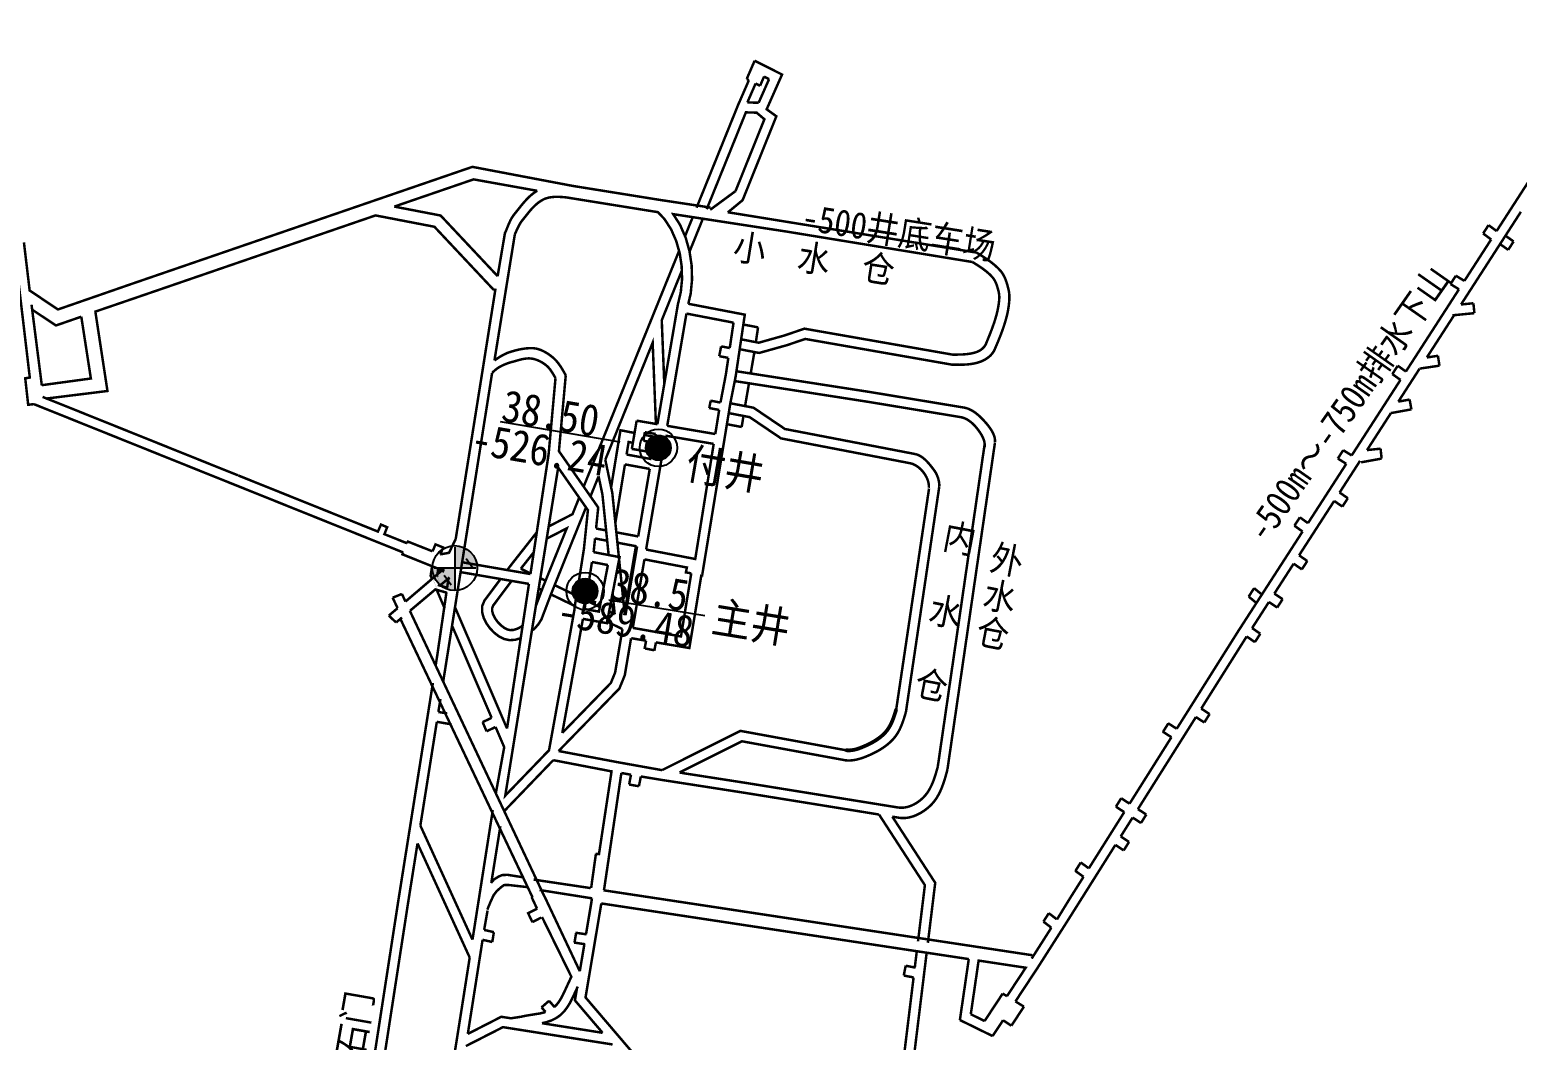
# Model space of a CAD drawing. Extents: x 39491721 to 39501025, y 3850790 to 3853755.
# Drawn here: x 39498355 to 39498952, y 3851850 to 3852255 of the extents above; entities that cross this region are included whole.
import ezdxf

# ---------------------------------------------------------------- set-up
doc = ezdxf.new("R2010")
doc.units = 0
doc.header["$MEASUREMENT"] = 0
for name, color, linetype in [('9煤煤巷', 7, 'Continuous'), ('井筒', 7, 'Continuous'), ('岩巷', 7, 'Continuous'), ('岩巷道名', 7, 'Continuous'), ('巷道名称', 7, 'Continuous'), ('溜煤眼', 7, 'Continuous')]:
    doc.layers.add(name, color=color, linetype=linetype)
doc.styles.add('HZ', font='', dxfattribs={"width": 0.8})
doc.styles.get('HZ').set_extended_font_data('SimSun')

msp = doc.modelspace()

# ---------------------------------------------------------------- hatches: boundary and pattern name
at = {"layer": '溜煤眼', "lineweight": 40}
h = msp.add_hatch(color=256, dxfattribs=at)
h.paths.add_polyline_path([(39498525.54, 3852048.27), (39498525.54, 3852039.27), (39498534.54, 3852039.27, 0.414214)])
h.paths.add_polyline_path([(39498525.54, 3852030.27), (39498525.54, 3852039.27), (39498516.54, 3852039.27, 0.414214)])
h = msp.add_hatch(color=256, dxfattribs=at)
h.paths.add_polyline_path([(39498525.54, 3852047.67), (39498525.54, 3852039.27), (39498533.94, 3852039.27, 0.414214)])
h.paths.add_polyline_path([(39498525.54, 3852030.87), (39498525.54, 3852039.27), (39498517.14, 3852039.27, 0.414214)])

# ---------------------------------------------------------------- linework, layer by layer
at = {"layer": '9煤煤巷', "color": 7, "const_width": 1}
for points in [[(39498925.55, 3852140.67), (39498934.33, 3852141.53)], [(39498578.37, 3851892.35), (39498573.94, 3851893.01)], [(39498573.35, 3851889.05), (39498577.78, 3851888.4)]]:
    msp.add_lwpolyline(points, dxfattribs=at)
at = {"layer": '井筒', "color": 7}
for p, q in [((39498543.68, 3852098.12), (39498591.73, 3852089.87)), ((39498587.25, 3852026.58), (39498625.74, 3852020.28))]:
    msp.add_line(p, q, dxfattribs=at)
at = {"layer": '井筒', "color": 7, "const_width": 5}
for points in [[(39498606.71, 3852085.07, 1), (39498607.65, 3852089.98, 1)], [(39498577.31, 3852027.59, 1), (39498578.26, 3852032.5, 1)]]:
    msp.add_lwpolyline(points, format="xyb", close=True, dxfattribs=at)
at = {"layer": '井筒', "color": 7}
for centre, radius in [((39498607.18, 3852087.52), 7.5), ((39498607.18, 3852087.52), 5), ((39498577.79, 3852030.04), 7.5), ((39498577.79, 3852030.04), 5)]:
    msp.add_circle(centre, radius, dxfattribs=at)
at = {"layer": '岩巷', "color": 23}
for points, const_width in [([(39498284.61, 3852692.07), (39498303.93, 3852532.48), (39498319.3, 3852412.28), (39498334.13, 3852293.63), (39498355.21, 3852115.23)], 1), ([(39498634.97, 3852181.92), (39498640.94, 3852186.85), (39498654.47, 3852220.51), (39498650.58, 3852223.32), (39498656.75, 3852237.25), (39498645.77, 3852242.81)], 1), ([(39498645.77, 3852242.81), (39498642.58, 3852235.46)], 1), ([(39498643.47, 3852235.01), (39498639.08, 3852224.91), (39498639.58, 3852226.15), (39498634.07, 3852212.52), (39498622.48, 3852183.85)], 1), ([(39498642.58, 3852235.46), (39498643.47, 3852235.01)], 1), ([(39498642.85, 3852226.06), (39498646.15, 3852233.65)], 1), ([(39498646.15, 3852233.65), (39498647.94, 3852232.74)], 1), ([(39498651.55, 3852235.4), (39498647.37, 3852225.94)], 1), ([(39498647.94, 3852232.74), (39498649.56, 3852236.47)], 1), ([(39498649.54, 3852236.42), (39498651.55, 3852235.4)], 1), ([(39498647.37, 3852225.94), (39498642.85, 3852226.06)], 1), ([(39498626.54, 3852183.22), (39498637.78, 3852211.02), (39498642.24, 3852222.08), (39498646.56, 3852221.96), (39498649.68, 3852219.32), (39498638.09, 3852190.48)], 1), ([(39498965.98, 3852209.72), (39498943.23, 3852174.47)], 1), ([(39498628.07, 3852183.9), (39498607.73, 3852186.97), (39498572.86, 3852192.57), (39498532.6, 3852200.22), (39498395.5, 3852153.1), (39498366.45, 3852143.02), (39498355.1, 3852150.61), (39498352.8, 3852169.91)], 1), ([(39498501.29, 3852184.28), (39498533.08, 3852195.2), (39498558.58, 3852190.62)], 1), ([(39498558.58, 3852190.62), (39498557.65, 3852190.03), (39498556.76, 3852189.39), (39498555.92, 3852188.69), (39498555.11, 3852187.94), (39498554.33, 3852187.15), (39498553.58, 3852186.33), (39498552.85, 3852185.48), (39498552.13, 3852184.62), (39498551.43, 3852183.74), (39498550.74, 3852182.86), (39498550.04, 3852181.99), (39498549.35, 3852181.13), (39498548.93, 3852180.58), (39498548.55, 3852180), (39498548.2, 3852179.41), (39498547.88, 3852178.8), (39498547.58, 3852178.18), (39498547.29, 3852177.54), (39498547.02, 3852176.9), (39498546.76, 3852176.25), (39498546.5, 3852175.6), (39498546.24, 3852174.95), (39498545.97, 3852174.31), (39498545.69, 3852173.67)], 1), ([(39498638.09, 3852190.48), (39498627.94, 3852183.01)], 1), ([(39498542.72, 3852156.37), (39498519.87, 3852180.7), (39498501.29, 3852184.28)], 1), ([(39498549.62, 3852173.15), (39498549.84, 3852173.63), (39498550.05, 3852174.11), (39498550.26, 3852174.59), (39498550.48, 3852175.08), (39498550.7, 3852175.55), (39498550.93, 3852176.03), (39498551.17, 3852176.5), (39498551.42, 3852176.96), (39498551.68, 3852177.41), (39498551.96, 3852177.85), (39498552.25, 3852178.28), (39498552.57, 3852178.7), (39498553.18, 3852179.46), (39498553.8, 3852180.24), (39498554.41, 3852181.02), (39498555.04, 3852181.8), (39498555.67, 3852182.57), (39498556.32, 3852183.31), (39498557, 3852184.04), (39498557.7, 3852184.73), (39498558.43, 3852185.38), (39498559.19, 3852185.98), (39498559.99, 3852186.53), (39498560.83, 3852187.02), (39498561.53, 3852187.36), (39498562.25, 3852187.62), (39498563, 3852187.83), (39498563.76, 3852187.98), (39498564.54, 3852188.09), (39498565.33, 3852188.16), (39498566.13, 3852188.19), (39498566.93, 3852188.19), (39498567.73, 3852188.16), (39498568.53, 3852188.12), (39498569.32, 3852188.06), (39498570.1, 3852187.99)], 1), ([(39498570.1, 3852187.99), (39498607, 3852182.05), (39498609.66, 3852179.22), (39498612.29, 3852175.12), (39498614.32, 3852170.49), (39498615.74, 3852165.5), (39498616.51, 3852160.31), (39498616.65, 3852155.09), (39498616.16, 3852150.02), (39498614.99, 3852145.05), (39498606.78, 3852097)], 1), ([(39498381.06, 3852142.03), (39498397.39, 3852147.62), (39498493.76, 3852180.74), (39498517.38, 3852176.19), (39498541.25, 3852150.77)], 1), ([(39498619.16, 3852145.3), (39498620.12, 3852149.36), (39498620.66, 3852154.95), (39498620.51, 3852160.66), (39498619.65, 3852166.34), (39498618.1, 3852171.85), (39498615.83, 3852177.01), (39498613.11, 3852181.25), (39498658.74, 3852174.23), (39498733.09, 3852162.05)], 1), ([(39498620.94, 3852180.04), (39498617.85, 3852172.41)], 1), ([(39498619.67, 3852166.24), (39498620.06, 3852167.2), (39498625, 3852179.41)], 1), ([(39498734.73, 3852165.84), (39498635.07, 3852182)], 1), ([(39498946.79, 3852172.61), (39498952.97, 3852182.19)], 1), ([(39498541.45, 3852122.59), (39498549.62, 3852173.15)], 1), ([(39498545.68, 3852173.82), (39498542.72, 3852156.37)], 1), ([(39498928.98, 3852145.02), (39498947.26, 3852173.34)], 1), ([(39498940, 3852176.85), (39498937.83, 3852173.48)], 1), ([(39498941.05, 3852171.1), (39498937.83, 3852173.48)], 1), ([(39498943.23, 3852174.47), (39498940, 3852176.85)], 1), ([(39498946.79, 3852172.61), (39498950.05, 3852170.29)], 1), ([(39498615.46, 3852166.49), (39498577.21, 3852071.95)], 1), ([(39498941.05, 3852171.1), (39498930.32, 3852154.47)], 1), ([(39498944.62, 3852169.25), (39498947.88, 3852166.92)], 1), ([(39498947.88, 3852166.92), (39498950.05, 3852170.29)], 1), ([(39498724.92, 3852120.87), (39498725.86, 3852120.86), (39498726.82, 3852120.85), (39498727.77, 3852120.84), (39498728.73, 3852120.86), (39498729.69, 3852120.89), (39498730.64, 3852120.94), (39498731.59, 3852121.03), (39498732.53, 3852121.14), (39498733.46, 3852121.3), (39498734.39, 3852121.49), (39498735.3, 3852121.73), (39498736.2, 3852122.02), (39498736.8, 3852122.25), (39498737.39, 3852122.52), (39498737.97, 3852122.82), (39498738.54, 3852123.16), (39498739.09, 3852123.53), (39498739.61, 3852123.94), (39498740.11, 3852124.37), (39498740.57, 3852124.83), (39498741, 3852125.33), (39498741.38, 3852125.84), (39498741.71, 3852126.39), (39498741.99, 3852126.96), (39498742.65, 3852128.5), (39498743.31, 3852130.05), (39498743.94, 3852131.61), (39498744.56, 3852133.18), (39498745.14, 3852134.76), (39498745.69, 3852136.35), (39498746.19, 3852137.96), (39498746.65, 3852139.57), (39498747.05, 3852141.19), (39498747.38, 3852142.83), (39498747.64, 3852144.48), (39498747.82, 3852146.14), (39498747.85, 3852146.54), (39498747.87, 3852146.94), (39498747.89, 3852147.35), (39498747.9, 3852147.75), (39498747.89, 3852148.16), (39498747.88, 3852148.56), (39498747.86, 3852148.96), (39498747.82, 3852149.37), (39498747.78, 3852149.77), (39498747.72, 3852150.17), (39498747.64, 3852150.56), (39498747.56, 3852150.95), (39498747.39, 3852151.61), (39498747.23, 3852152.27), (39498747.05, 3852152.94), (39498746.85, 3852153.6), (39498746.64, 3852154.25), (39498746.41, 3852154.9), (39498746.16, 3852155.53), (39498745.88, 3852156.15), (39498745.56, 3852156.75), (39498745.22, 3852157.33), (39498744.84, 3852157.88), (39498744.42, 3852158.41), (39498743.74, 3852159.16), (39498743.02, 3852159.88), (39498742.27, 3852160.57), (39498741.5, 3852161.23), (39498740.7, 3852161.87), (39498739.88, 3852162.48), (39498739.04, 3852163.08), (39498738.19, 3852163.65), (39498737.33, 3852164.21), (39498736.46, 3852164.76), (39498735.59, 3852165.3), (39498734.73, 3852165.84)], 1), ([(39498733.09, 3852162.05), (39498733.81, 3852161.61), (39498734.53, 3852161.15), (39498735.25, 3852160.69), (39498735.96, 3852160.23), (39498736.67, 3852159.75), (39498737.36, 3852159.25), (39498738.04, 3852158.74), (39498738.71, 3852158.22), (39498739.35, 3852157.67), (39498739.98, 3852157.1), (39498740.57, 3852156.5), (39498741.15, 3852155.88), (39498741.48, 3852155.47), (39498741.77, 3852155.04), (39498742.04, 3852154.59), (39498742.29, 3852154.12), (39498742.5, 3852153.63), (39498742.7, 3852153.13), (39498742.88, 3852152.63), (39498743.04, 3852152.11), (39498743.2, 3852151.6), (39498743.34, 3852151.08), (39498743.47, 3852150.56), (39498743.6, 3852150.04), (39498743.66, 3852149.76), (39498743.72, 3852149.48), (39498743.76, 3852149.2), (39498743.8, 3852148.92), (39498743.82, 3852148.63), (39498743.84, 3852148.34), (39498743.85, 3852148.06), (39498743.85, 3852147.77), (39498743.84, 3852147.48), (39498743.83, 3852147.2), (39498743.81, 3852146.91), (39498743.79, 3852146.62), (39498743.61, 3852145.12), (39498743.36, 3852143.63), (39498743.04, 3852142.15), (39498742.68, 3852140.68), (39498742.26, 3852139.22), (39498741.8, 3852137.77), (39498741.3, 3852136.33), (39498740.78, 3852134.9), (39498740.23, 3852133.47), (39498739.66, 3852132.05), (39498739.09, 3852130.65), (39498738.51, 3852129.24), (39498738.32, 3852128.85), (39498738.1, 3852128.48), (39498737.84, 3852128.12), (39498737.55, 3852127.78), (39498737.24, 3852127.46), (39498736.9, 3852127.16), (39498736.54, 3852126.88), (39498736.16, 3852126.63), (39498735.77, 3852126.4), (39498735.37, 3852126.2), (39498734.96, 3852126.02), (39498734.55, 3852125.87), (39498733.79, 3852125.65), (39498733.02, 3852125.46), (39498732.24, 3852125.31), (39498731.45, 3852125.19), (39498730.66, 3852125.09), (39498729.86, 3852125.02), (39498729.06, 3852124.97), (39498728.26, 3852124.94), (39498727.46, 3852124.92), (39498726.66, 3852124.91), (39498725.86, 3852124.91), (39498725.06, 3852124.91)], 1), ([(39498609.54, 3852113.18), (39498608.52, 3852138.69), (39498616.56, 3852158.56)], 1), ([(39498926.91, 3852156.56), (39498924.74, 3852153.2)], 1), ([(39498930.32, 3852154.47), (39498926.91, 3852156.56)], 1), ([(39498541.88, 3852151.42), (39498536.78, 3852119.23), (39498530.05, 3852077.01), (39498525.91, 3852050.92)], 1), ([(39498928.15, 3852151.11), (39498906.87, 3852118.13)], 1), ([(39498924.74, 3852153.2), (39498928.15, 3852151.11)], 1), ([(39498359.98, 3852112.49), (39498355.85, 3852144.92)], 1), ([(39498356.14, 3852142.91), (39498365.62, 3852136.59), (39498375.8, 3852140.12)], 1), ([(39498624.4, 3852036.45), (39498624.72, 3852036.4), (39498636.02, 3852105.39), (39498638.17, 3852116.27), (39498641.82, 3852140.94), (39498619.16, 3852145.3)], 1), ([(39498933.94, 3852145.51), (39498928.98, 3852145.02)], 1), ([(39498934.33, 3852141.53), (39498933.94, 3852145.51)], 1), ([(39498375.8, 3852140.12), (39498379.64, 3852115.32), (39498360.01, 3852112.65)], 1), ([(39498361.58, 3852107.25), (39498386.29, 3852110.31), (39498381.47, 3852141.95)], 1), ([(39498610.72, 3852096.33), (39498618.42, 3852141.37)], 1), ([(39498618.42, 3852141.37), (39498637.3, 3852137.73)], 1), ([(39498637.3, 3852137.73), (39498635.79, 3852127.55)], 1), ([(39498641.23, 3852136.98), (39498647.13, 3852135.84)], 1), ([(39498915.26, 3852123.76), (39498926.21, 3852140.73)], 1), ([(39498926.21, 3852140.73), (39498934.33, 3852141.53)], 1), ([(39498585.89, 3852082.74), (39498604.88, 3852129.69), (39498606.18, 3852097.1)], 1), ([(39498639.77, 3852127.07), (39498647.57, 3852125.57), (39498658.84, 3852128.73), (39498666.04, 3852131.19), (39498724.92, 3852120.87)], 1), ([(39498725.06, 3852124.91), (39498665.72, 3852135.31), (39498657.66, 3852132.56), (39498647.4, 3852129.68), (39498640.35, 3852131.04)], 1), ([(39498646.25, 3852129.9), (39498647.13, 3852135.84)], 1), ([(39498570.03, 3852116.59), (39498569.67, 3852117.26), (39498569.3, 3852117.92), (39498568.92, 3852118.58), (39498568.53, 3852119.24), (39498568.12, 3852119.89), (39498567.7, 3852120.52), (39498567.26, 3852121.14), (39498566.8, 3852121.75), (39498566.32, 3852122.32), (39498565.81, 3852122.88), (39498565.27, 3852123.4), (39498564.7, 3852123.89), (39498564.11, 3852124.35), (39498563.5, 3852124.8), (39498562.87, 3852125.24), (39498562.22, 3852125.65), (39498561.55, 3852126.03), (39498560.87, 3852126.38), (39498560.18, 3852126.69), (39498559.47, 3852126.96), (39498558.75, 3852127.18), (39498558.02, 3852127.35), (39498557.29, 3852127.45), (39498556.55, 3852127.5), (39498555.78, 3852127.49), (39498555.01, 3852127.46), (39498554.24, 3852127.4), (39498553.48, 3852127.31), (39498552.71, 3852127.19), (39498551.95, 3852127.06), (39498551.2, 3852126.9), (39498550.44, 3852126.73), (39498549.69, 3852126.54), (39498548.95, 3852126.33), (39498548.21, 3852126.11), (39498547.47, 3852125.88), (39498546.93, 3852125.69), (39498546.4, 3852125.48), (39498545.88, 3852125.24), (39498545.37, 3852124.99), (39498544.86, 3852124.73), (39498544.36, 3852124.45), (39498543.86, 3852124.15), (39498543.37, 3852123.85), (39498542.89, 3852123.54), (39498542.41, 3852123.23), (39498541.93, 3852122.91), (39498541.45, 3852122.59)], 1), ([(39498632.32, 3852128.21), (39498631.57, 3852124.29)], 1), ([(39498635.79, 3852127.55), (39498632.32, 3852128.21)], 1), ([(39498644.18, 3852117.34), (39498645.66, 3852125.94)], 1), ([(39498919.73, 3852124.43), (39498915.26, 3852123.76)], 1), ([(39498920.31, 3852120.47), (39498919.73, 3852124.43)], 1), ([(39498540.5, 3852117.52), (39498541.04, 3852118.09), (39498541.63, 3852118.62), (39498542.25, 3852119.12), (39498542.9, 3852119.58), (39498543.58, 3852120), (39498544.29, 3852120.38), (39498545.02, 3852120.73), (39498545.76, 3852121.05), (39498546.52, 3852121.35), (39498547.28, 3852121.61), (39498548.05, 3852121.84), (39498548.82, 3852122.05), (39498549.41, 3852122.21), (39498550.01, 3852122.38), (39498550.61, 3852122.55), (39498551.2, 3852122.72), (39498551.81, 3852122.88), (39498552.41, 3852123.03), (39498553.01, 3852123.16), (39498553.62, 3852123.26), (39498554.22, 3852123.34), (39498554.83, 3852123.38), (39498555.44, 3852123.39), (39498556.05, 3852123.35), (39498556.59, 3852123.27), (39498557.14, 3852123.16), (39498557.68, 3852123.02), (39498558.21, 3852122.85), (39498558.74, 3852122.66), (39498559.25, 3852122.43), (39498559.76, 3852122.19), (39498560.26, 3852121.92), (39498560.74, 3852121.63), (39498561.21, 3852121.33), (39498561.67, 3852121), (39498562.1, 3852120.67), (39498562.51, 3852120.32), (39498562.9, 3852119.94), (39498563.26, 3852119.55), (39498563.61, 3852119.14), (39498563.94, 3852118.71), (39498564.25, 3852118.26), (39498564.55, 3852117.81), (39498564.84, 3852117.35), (39498565.12, 3852116.88), (39498565.39, 3852116.4), (39498565.66, 3852115.93), (39498565.92, 3852115.45)], 1), ([(39498631.57, 3852124.29), (39498635.21, 3852123.59)], 1), ([(39498635.21, 3852123.59), (39498634.21, 3852116.85), (39498632.06, 3852105.67)], 1), ([(39498903.6, 3852120.45), (39498901.43, 3852117.09)], 1), ([(39498906.87, 3852118.13), (39498903.6, 3852120.45)], 1), ([(39498903.83, 3852106.05), (39498912.38, 3852119.29)], 1), ([(39498912.38, 3852119.29), (39498920.31, 3852120.47)], 1), ([(39498356.81, 3852105.04), (39498354.5, 3852104.78), (39498353.32, 3852115.41), (39498354.98, 3852115.68)], 1), ([(39498520.9, 3851993.77), (39498522.47, 3852003.65), (39498534, 3852076.38), (39498540.5, 3852117.52)], 1), ([(39498565.92, 3852115.45), (39498563.18, 3852085.09), (39498555.88, 3852036.88)], 1), ([(39498582.18, 3852055.14), (39498583.05, 3852063.57), (39498567.3, 3852086.18), (39498570.03, 3852116.59)], 1), ([(39498637.79, 3852114.29), (39498691.24, 3852105.97), (39498728.24, 3852099.85)], 1), ([(39498729.88, 3852103.63), (39498691.88, 3852109.92), (39498638.46, 3852118.23)], 1), ([(39498641.92, 3852104.29), (39498643.5, 3852113.4)], 1), ([(39498904.7, 3852114.77), (39498885.13, 3852084.45)], 1), ([(39498901.43, 3852117.09), (39498904.7, 3852114.77)], 1), ([(39498360.28, 3852107.95), (39498376.45, 3852101.46)], 1), ([(39498628.13, 3852106.42), (39498627.56, 3852103.48)], 1), ([(39498632.06, 3852105.67), (39498628.05, 3852106.44)], 1), ([(39498908.36, 3852106.88), (39498903.83, 3852106.05)], 1), ([(39498909.07, 3852102.94), (39498908.36, 3852106.88)], 1), ([(39498356.81, 3852105.04), (39498374.97, 3852097.74)], 1), ([(39498376.39, 3852101.48), (39498438.68, 3852076.45)], 1), ([(39498627.48, 3852103.49), (39498631.54, 3852102.71)], 1), ([(39498631.54, 3852102.71), (39498629.99, 3852093.05)], 1), ([(39498631.49, 3852102.72), (39498631.39, 3852102.21)], 1), ([(39498635.38, 3852101.44), (39498643.76, 3852099.83), (39498649.72, 3852095.79), (39498656.37, 3852091.29), (39498708.22, 3852081.31)], 1), ([(39498710.17, 3852085.01), (39498657.93, 3852095.06), (39498651.96, 3852099.1), (39498645.32, 3852103.6), (39498636.02, 3852105.39)], 1), ([(39498742.14, 3852089.84), (39498742.13, 3852090.58), (39498742.03, 3852091.32), (39498741.86, 3852092.04), (39498741.61, 3852092.75), (39498741.31, 3852093.44), (39498740.95, 3852094.13), (39498740.56, 3852094.8), (39498740.12, 3852095.45), (39498739.66, 3852096.08), (39498739.18, 3852096.69), (39498738.69, 3852097.28), (39498738.19, 3852097.85), (39498737.62, 3852098.48), (39498737.03, 3852099.11), (39498736.41, 3852099.72), (39498735.78, 3852100.32), (39498735.12, 3852100.9), (39498734.44, 3852101.44), (39498733.73, 3852101.94), (39498733.01, 3852102.4), (39498732.26, 3852102.8), (39498731.49, 3852103.15), (39498730.7, 3852103.43), (39498729.88, 3852103.63)], 1), ([(39498891.28, 3852086.6), (39498900.86, 3852101.45)], 1), ([(39498900.86, 3852101.45), (39498909.07, 3852102.94)], 1), ([(39498374.97, 3852097.74), (39498437.18, 3852072.74)], 1), ([(39498597.62, 3852093.48), (39498591.96, 3852094.57), (39498588.22, 3852071.67)], 1), ([(39498598.46, 3852098.41), (39498596.53, 3852087.08)], 1), ([(39498606.78, 3852097), (39498598.46, 3852098.41)], 1), ([(39498629.99, 3852093.05), (39498610.72, 3852096.33)], 1), ([(39498634.53, 3852097.02), (39498640.57, 3852095.86)], 1), ([(39498640.57, 3852095.86), (39498641.28, 3852100.31)], 1), ([(39498728.24, 3852099.85), (39498728.9, 3852099.72), (39498729.54, 3852099.52), (39498730.17, 3852099.27), (39498730.78, 3852098.97), (39498731.37, 3852098.62), (39498731.94, 3852098.23), (39498732.49, 3852097.8), (39498733.02, 3852097.35), (39498733.53, 3852096.87), (39498734.01, 3852096.36), (39498734.47, 3852095.85), (39498734.9, 3852095.33), (39498735.33, 3852094.78), (39498735.75, 3852094.2), (39498736.16, 3852093.6), (39498736.56, 3852092.98), (39498736.92, 3852092.35), (39498737.24, 3852091.7), (39498737.52, 3852091.03), (39498737.74, 3852090.36), (39498737.9, 3852089.69), (39498738, 3852089.01), (39498738.01, 3852088.33), (39498737.93, 3852087.65)], 1), ([(39498594.42, 3852084.83), (39498595.24, 3852089.86), (39498596.95, 3852089.53)], 1), ([(39498601.74, 3852093.8), (39498601.15, 3852090.35)], 1), ([(39498601.15, 3852090.35), (39498605.52, 3852089.61)], 1), ([(39498605.9, 3852091.88), (39498601.55, 3852092.72)], 1), ([(39498601.74, 3852093.8), (39498606.1, 3852093.06)], 1), ([(39498602.24, 3852046.72), (39498610.05, 3852092.38)], 1), ([(39498629.35, 3852089.1), (39498621.95, 3852042.92), (39498609.25, 3852045.37), (39498602.24, 3852046.72)], 1), ([(39498606.1, 3852093.06), (39498605.52, 3852089.61)], 1), ([(39498610.05, 3852092.38), (39498629.35, 3852089.1)], 1), ([(39498723.05, 3851958.42), (39498742.12, 3852089.67)], 1), ([(39498593.72, 3852020.37), (39498588.7, 3852069.38), (39498585.89, 3852082.74)], 1), ([(39498604.38, 3852082.99), (39498594.42, 3852084.83)], 1), ([(39498596.53, 3852087.08), (39498604.85, 3852085.66)], 1), ([(39498604.84, 3852085.66), (39498604.38, 3852082.99)], 1), ([(39498719.81, 3852072.18), (39498719.8, 3852072.74), (39498719.75, 3852073.31), (39498719.66, 3852073.88), (39498719.55, 3852074.45), (39498719.41, 3852075.01), (39498719.24, 3852075.57), (39498719.04, 3852076.11), (39498718.81, 3852076.65), (39498718.56, 3852077.17), (39498718.28, 3852077.67), (39498717.98, 3852078.16), (39498717.65, 3852078.62), (39498717.15, 3852079.28), (39498716.63, 3852079.95), (39498716.1, 3852080.62), (39498715.54, 3852081.28), (39498714.97, 3852081.92), (39498714.37, 3852082.53), (39498713.74, 3852083.09), (39498713.09, 3852083.61), (39498712.41, 3852084.07), (39498711.7, 3852084.47), (39498710.95, 3852084.78), (39498710.17, 3852085.01)], 1), ([(39498737.91, 3852088.52), (39498719.18, 3851959.58)], 1), ([(39498881.75, 3852086.58), (39498879.58, 3852083.22)], 1), ([(39498879.58, 3852083.22), (39498882.96, 3852081.09)], 1), ([(39498885.13, 3852084.45), (39498881.75, 3852086.58)], 1), ([(39498888.92, 3852081.7), (39498897.13, 3852083.2)], 1), ([(39498896.71, 3852087.18), (39498891.28, 3852086.6)], 1), ([(39498897.13, 3852083.2), (39498896.71, 3852087.18)], 1), ([(39498574.24, 3852028.22), (39498573.47, 3852022.3), (39498563.33, 3851966.22), (39498545.78, 3851947.99), (39498567, 3852079.61), (39498578.92, 3852062.5), (39498577.33, 3852047.09), (39498574.38, 3852028.17)], 1), ([(39498589.93, 3852057.37), (39498593.77, 3852080.88)], 1), ([(39498593.77, 3852080.88), (39498603.71, 3852079.05)], 1), ([(39498603.71, 3852079.05), (39498599.08, 3852051.97)], 1), ([(39498708.22, 3852081.31), (39498708.74, 3852081.17), (39498709.25, 3852080.99), (39498709.75, 3852080.77), (39498710.23, 3852080.51), (39498710.7, 3852080.23), (39498711.16, 3852079.92), (39498711.6, 3852079.58), (39498712.02, 3852079.22), (39498712.42, 3852078.84), (39498712.8, 3852078.44), (39498713.16, 3852078.02), (39498713.49, 3852077.6), (39498713.81, 3852077.16), (39498714.11, 3852076.69), (39498714.39, 3852076.21), (39498714.66, 3852075.72), (39498714.89, 3852075.21), (39498715.1, 3852074.69), (39498715.28, 3852074.17), (39498715.42, 3852073.63), (39498715.52, 3852073.09), (39498715.59, 3852072.55), (39498715.61, 3852072.01), (39498715.59, 3852071.47)], 1), ([(39498882.96, 3852081.09), (39498867.61, 3852057.3)], 1), ([(39498880.28, 3852069.57), (39498888.49, 3852082.29)], 1), ([(39498437.19, 3852072.74), (39498504.85, 3852045.55)], 1), ([(39498438.73, 3852076.43), (39498494.72, 3852053.93), (39498495.96, 3852056.74), (39498498.43, 3852055.66), (39498497.32, 3852052.88), (39498506.39, 3852049.24)], 1), ([(39498579.94, 3852068.03), (39498580.48, 3852069.38), (39498583.2, 3852076.09)], 1), ([(39498583.2, 3852076.09), (39498584.74, 3852068.76), (39498587.23, 3852044.52)], 1), ([(39498715.68, 3852071.18), (39498702.54, 3851982.68)], 1), ([(39498706.42, 3851981.56), (39498719.81, 3852072.14)], 1), ([(39498575.42, 3852067.53), (39498572.74, 3852060.9), (39498563.33, 3852056.05)], 1), ([(39498864.04, 3852044.4), (39498878.11, 3852066.2)], 1), ([(39498878.11, 3852066.2), (39498881.42, 3852063.95)], 1), ([(39498883.59, 3852067.31), (39498880.28, 3852069.57)], 1), ([(39498881.42, 3852063.95), (39498883.59, 3852067.31)], 1), ([(39498556.83, 3852014.36), (39498557.59, 3852015.06), (39498559.04, 3852016.75), (39498560.24, 3852018.6), (39498564.08, 3852028.73), (39498571.39, 3852046.9), (39498578.15, 3852063.61)], 1), ([(39498864.35, 3852059.62), (39498862.17, 3852056.26)], 1), ([(39498867.61, 3852057.3), (39498864.35, 3852059.62)], 1), ([(39498558.4, 3852053.51), (39498558.28, 3852053.45), (39498548.25, 3852040.7), (39498546.59, 3852038.49)], 1), ([(39498562.57, 3852051.16), (39498570.44, 3852055.22), (39498567.68, 3852048.4), (39498560.97, 3852031.81), (39498558.06, 3852024.12)], 1), ([(39498586.21, 3852054.38), (39498582.18, 3852055.14)], 1), ([(39498599.08, 3852051.97), (39498590.31, 3852053.61)], 1), ([(39498599.08, 3852051.97), (39498590.31, 3852053.61)], 1), ([(39498865.44, 3852053.94), (39498839.59, 3852013.89)], 1), ([(39498862.17, 3852056.26), (39498865.44, 3852053.94)], 1), ([(39498506.37, 3852049.23), (39498506.73, 3852049.91), (39498516.58, 3852046.01)], 1), ([(39498516.64, 3852045.97), (39498517.8, 3852048.77), (39498520.88, 3852047.55), (39498519.74, 3852044.72)], 1), ([(39498523.09, 3852045.12), (39498525.91, 3852050.92)], 1), ([(39498581.21, 3852045.68), (39498581.77, 3852051.15)], 1), ([(39498581.77, 3852051.15), (39498586.64, 3852050.23)], 1), ([(39498590.74, 3852049.46), (39498598.41, 3852048.02)], 1), ([(39498598.41, 3852048.02), (39498598.05, 3852045.95), (39498593.72, 3852020.37)], 1.5), ([(39498504.86, 3852045.54), (39498504.55, 3852044.79), (39498521.38, 3852038.04)], 1), ([(39498519.67, 3852044.77), (39498523.08, 3852045.37)], 1), ([(39498555.88, 3852036.88), (39498528.49, 3852041.61)], 1), ([(39498552.02, 3852039.03), (39498557.2, 3852045.61)], 1), ([(39498576.92, 3852018.9), (39498586.51, 3852017.19), (39498591.61, 3852043.67), (39498581.16, 3852045.68)], 1), ([(39498577.6, 3852022.84), (39498580.54, 3852041.73)], 1), ([(39498580.54, 3852041.73), (39498586.93, 3852040.5)], 1), ([(39498596.92, 3852015.29), (39498601.57, 3852042.77)], 1), ([(39498601.57, 3852042.77), (39498618.59, 3852039.51), (39498618.2, 3852037.55), (39498620.36, 3852037.17)], 1), ([(39498854.12, 3852029.03), (39498861.87, 3852041.04)], 1), ([(39498861.87, 3852041.04), (39498865.16, 3852038.75)], 1), ([(39498867.33, 3852042.11), (39498864.04, 3852044.4)], 1), ([(39498865.16, 3852038.75), (39498867.33, 3852042.11)], 1), ([(39498521.18, 3852039.02), (39498505.78, 3852025.85)], 1), ([(39498516.45, 3852040.02), (39498515.86, 3852036.21), (39498516.45, 3852034.84)], 1), ([(39498518.4, 3852035.8), (39498518.83, 3852038.4), (39498520.78, 3852038.02), (39498520.7, 3852037.52)], 1), ([(39498518.54, 3852035.82), (39498521.25, 3852029.6)], 0.05), ([(39498519.59, 3852032.26), (39498523.47, 3852035.53)], 1), ([(39498520.18, 3852037.99), (39498520.34, 3852039.03)], 1), ([(39498520.34, 3852039.03), (39498521.22, 3852038.87)], 1), ([(39498523.05, 3852035.35), (39498522.47, 3852031.38)], 1), ([(39498527.86, 3852037.66), (39498555.28, 3852032.93)], 1), ([(39498543.9, 3852034.89), (39498537.43, 3852026.24), (39498536.54, 3852024.06), (39498536.5, 3852021.63), (39498537.12, 3852019.31), (39498538.2, 3852017.13), (39498539.63, 3852015.14), (39498541.31, 3852013.38), (39498543.19, 3852011.92), (39498545.26, 3852010.85), (39498547.51, 3852010.36), (39498549.8, 3852010.51), (39498551.98, 3852011.17)], 1), ([(39498552.02, 3852039.03), (39498555.92, 3852037.14)], 1), ([(39498559.85, 3852035.23), (39498561.95, 3852034.21)], 1), ([(39498586.93, 3852040.5), (39498583.33, 3852021.82), (39498577.6, 3852022.84)], 1), ([(39498620.36, 3852037.17), (39498616.22, 3852011.85), (39498596.92, 3852015.29)], 1), ([(39498606.19, 3852009.48), (39498619.59, 3852007.21), (39498624.44, 3852036.71)], 1), ([(39498504.34, 3852028.9), (39498500.63, 3852027.41)], 1), ([(39498505.78, 3852025.85), (39498504.34, 3852028.9)], 1), ([(39498507.54, 3852022.11), (39498517.76, 3852030.72)], 1), ([(39498516.85, 3852034.71), (39498518.59, 3852030.43)], 0.05), ([(39498517.4, 3852030.82), (39498522.5, 3852029.34)], 1), ([(39498522.18, 3852029.43), (39498518.52, 3852004.27), (39498517.87, 3852000.2)], 1), ([(39498518.09, 3852031), (39498521.5, 3852023.07)], 1), ([(39498522.82, 3852031.28), (39498518.7, 3852032.53)], 1), ([(39498552.74, 3852016.19), (39498551.97, 3852015.64), (39498550.5, 3852014.9), (39498549.08, 3852014.47), (39498547.8, 3852014.39), (39498546.63, 3852014.64), (39498545.36, 3852015.31), (39498544, 3852016.36), (39498542.71, 3852017.7), (39498541.64, 3852019.2), (39498540.88, 3852020.73), (39498540.51, 3852022.12), (39498540.53, 3852023.25), (39498540.94, 3852024.26), (39498548.32, 3852034.13)], 1), ([(39498555.28, 3852032.93), (39498546.49, 3851974.94)], 1), ([(39498560.47, 3852030.48), (39498558.56, 3852025.44)], 1), ([(39498559.07, 3852031.16), (39498560.47, 3852030.48)], 1), ([(39498565.55, 3852032.46), (39498574.38, 3852028.17)], 1), ([(39498588.81, 3852029.09), (39498589.66, 3852020.75)], 1), ([(39498588.81, 3852029.09), (39498589.66, 3852020.75)], 1), ([(39498846.01, 3852031.21), (39498843.83, 3852027.83)], 1), ([(39498849.13, 3852028.66), (39498846.01, 3852031.21)], 1), ([(39498857.44, 3852026.8), (39498854.12, 3852029.03)], 1), ([(39498502.61, 3852023.19), (39498499.07, 3852020.2)], 1), ([(39498500.63, 3852027.41), (39498502.61, 3852023.19)], 1), ([(39498546.49, 3851974.94), (39498525.63, 3852023.58)], 1), ([(39498564.08, 3852028.73), (39498573.74, 3852024.04)], 1), ([(39498583.69, 3852023.66), (39498578.15, 3852026.34)], 1), ([(39498843.83, 3852027.83), (39498846.94, 3852025.28)], 1), ([(39498845.2, 3852015.2), (39498851.95, 3852025.67)], 1), ([(39498851.95, 3852025.67), (39498855.27, 3852023.44)], 1), ([(39498855.27, 3852023.44), (39498857.44, 3852026.8)], 1), ([(39498499.07, 3852020.2), (39498502.03, 3852017.47)], 1), ([(39498502.03, 3852017.47), (39498504.38, 3852019.44)], 1), ([(39498503.89, 3852018.58), (39498556.73, 3851907.15)], 1), ([(39498561.49, 3851907.52), (39498507.54, 3852022.11)], 1), ([(39498568.64, 3851973.14), (39498576.92, 3852018.9)], 1), ([(39498586.63, 3852017.78), (39498592.78, 3852014.79)], 1), ([(39498589.66, 3852020.75), (39498587.41, 3852021.85)], 1), ([(39498524.45, 3852016.18), (39498540.32, 3851979.2)], 1), ([(39498567.18, 3851965.89), (39498591.53, 3851990.96), (39498593.69, 3851996.25), (39498596.21, 3852011.11)], 1), ([(39498592.78, 3852014.79), (39498589.82, 3851997.35), (39498588.12, 3851993.19), (39498568.64, 3851973.14)], 1), ([(39498596.26, 3852011.15), (39498602.25, 3852010.14)], 1), ([(39498839.59, 3852013.89), (39498814.99, 3851974.82)], 1), ([(39498824.81, 3851982.9), (39498842.96, 3852011.74), (39498843.03, 3852011.84)], 1), ([(39498843.03, 3852011.84), (39498846.33, 3852009.58)], 1), ([(39498848.5, 3852012.94), (39498845.2, 3852015.2)], 1), ([(39498848.5, 3852012.94), (39498846.33, 3852009.58)], 1), ([(39498602.25, 3852010.14), (39498601.61, 3852006.83)], 1), ([(39498601.89, 3852007.01), (39498605.46, 3852006.33)], 1), ([(39498606.19, 3852009.48), (39498605.54, 3852006.07)], 1), ([(39498516.76, 3851993.18), (39498502.85, 3851905.5), (39498490.33, 3851824.32), (39498464.92, 3851664.68)], 1), ([(39498518.96, 3851981.56), (39498519.79, 3851986.75)], 1), ([(39498522.52, 3851980.95), (39498518.96, 3851981.56)], 1), ([(39498702.54, 3851982.68), (39498702.31, 3851981.92), (39498702.08, 3851981.15), (39498701.83, 3851980.38), (39498701.58, 3851979.62), (39498701.31, 3851978.86), (39498701.01, 3851978.1), (39498700.7, 3851977.37), (39498700.36, 3851976.64), (39498699.99, 3851975.94), (39498699.58, 3851975.25), (39498699.15, 3851974.59), (39498698.67, 3851973.95), (39498698.16, 3851973.36), (39498697.62, 3851972.79), (39498697.05, 3851972.24), (39498696.45, 3851971.72), (39498695.83, 3851971.23), (39498695.19, 3851970.76), (39498694.54, 3851970.32), (39498693.86, 3851969.89), (39498693.17, 3851969.49), (39498692.48, 3851969.11), (39498691.77, 3851968.75), (39498691.06, 3851968.41), (39498690.37, 3851968.08), (39498689.66, 3851967.77), (39498688.93, 3851967.46), (39498688.2, 3851967.17), (39498687.46, 3851966.9), (39498686.72, 3851966.66), (39498685.97, 3851966.46), (39498685.21, 3851966.31), (39498684.45, 3851966.2), (39498683.69, 3851966.15), (39498682.94, 3851966.16), (39498682.18, 3851966.24)], 1.5), ([(39498682.3, 3851962.15), (39498683.2, 3851962.1), (39498684.09, 3851962.11), (39498684.99, 3851962.18), (39498685.88, 3851962.31), (39498686.77, 3851962.49), (39498687.66, 3851962.72), (39498688.54, 3851962.98), (39498689.41, 3851963.28), (39498690.27, 3851963.61), (39498691.12, 3851963.96), (39498691.96, 3851964.33), (39498692.78, 3851964.71), (39498693.63, 3851965.12), (39498694.47, 3851965.55), (39498695.31, 3851966.01), (39498696.13, 3851966.49), (39498696.94, 3851967), (39498697.72, 3851967.53), (39498698.49, 3851968.1), (39498699.23, 3851968.69), (39498699.95, 3851969.31), (39498700.63, 3851969.96), (39498701.28, 3851970.64), (39498701.89, 3851971.35), (39498702.45, 3851972.09), (39498702.97, 3851972.87), (39498703.44, 3851973.67), (39498703.87, 3851974.49), (39498704.27, 3851975.34), (39498704.64, 3851976.2), (39498704.98, 3851977.08), (39498705.3, 3851977.97), (39498705.6, 3851978.87), (39498705.88, 3851979.76), (39498706.15, 3851980.66), (39498706.42, 3851981.56)], 1), ([(39498828.17, 3851980.72), (39498824.81, 3851982.9)], 1), ([(39498511.74, 3851935.99), (39498518.34, 3851977.61)], 1), ([(39498518.34, 3851977.61), (39498524.25, 3851976.59)], 1), ([(39498540.32, 3851979.2), (39498536.69, 3851977.49)], 1), ([(39498539.86, 3851978.99), (39498536.69, 3851977.49)], 1), ([(39498536.7, 3851977.49), (39498538.27, 3851973.81)], 1), ([(39498538.27, 3851973.81), (39498541.89, 3851975.52)], 1), ([(39498538.4, 3851973.87), (39498541.57, 3851975.37)], 1), ([(39498541.89, 3851975.52), (39498545.36, 3851967.45), (39498542.01, 3851948.97)], 1), ([(39498799.43, 3851942.59), (39498822.68, 3851979.52)], 1), ([(39498811.62, 3851976.97), (39498809.49, 3851973.59)], 1), ([(39498814.99, 3851974.82), (39498811.48, 3851977.07)], 1), ([(39498822.68, 3851979.52), (39498826.04, 3851977.34)], 1), ([(39498826.04, 3851977.34), (39498828.17, 3851980.72)], 1), ([(39498682.18, 3851966.24), (39498640.07, 3851973.97), (39498608.63, 3851958.22)], 1), ([(39498615.67, 3851957.27), (39498640.67, 3851969.8), (39498682.3, 3851962.15)], 1), ([(39498812.86, 3851971.43), (39498796.08, 3851944.77)], 1), ([(39498809.32, 3851973.7), (39498812.86, 3851971.43)], 1), ([(39498608.63, 3851958.22), (39498591.1, 3851961.36), (39498567.18, 3851965.89)], 1), ([(39498545.39, 3851941.81), (39498565.03, 3851962.23)], 1), ([(39498565.03, 3851962.23), (39498588.39, 3851957.73), (39498583.29, 3851924.13)], 1), ([(39498719.18, 3851959.58), (39498718.88, 3851958.49), (39498718.57, 3851957.39), (39498718.24, 3851956.29), (39498717.88, 3851955.19), (39498717.5, 3851954.11), (39498717.08, 3851953.04), (39498716.61, 3851952), (39498716.11, 3851950.99), (39498715.55, 3851950.01), (39498714.93, 3851949.07), (39498714.25, 3851948.19), (39498713.5, 3851947.35), (39498712.82, 3851946.71), (39498712.09, 3851946.09), (39498711.31, 3851945.5), (39498710.49, 3851944.97), (39498709.63, 3851944.48), (39498708.75, 3851944.06), (39498707.84, 3851943.71), (39498706.92, 3851943.43), (39498705.98, 3851943.24), (39498705.05, 3851943.14), (39498704.12, 3851943.14), (39498703.2, 3851943.25)], 1), ([(39498703.66, 3851939.12), (39498704.8, 3851939), (39498705.95, 3851939), (39498707.11, 3851939.13), (39498708.27, 3851939.38), (39498709.41, 3851939.72), (39498710.53, 3851940.16), (39498711.63, 3851940.69), (39498712.7, 3851941.29), (39498713.72, 3851941.95), (39498714.69, 3851942.67), (39498715.61, 3851943.43), (39498716.46, 3851944.23), (39498717.34, 3851945.18), (39498718.14, 3851946.21), (39498718.86, 3851947.29), (39498719.52, 3851948.42), (39498720.11, 3851949.6), (39498720.64, 3851950.81), (39498721.13, 3851952.06), (39498721.57, 3851953.32), (39498721.98, 3851954.59), (39498722.36, 3851955.87), (39498722.71, 3851957.15), (39498723.05, 3851958.42)], 1), ([(39498585.36, 3851910.06), (39498592.33, 3851957.08)], 1), ([(39498592.33, 3851957.08), (39498596.19, 3851956.39)], 1), ([(39498596.19, 3851956.39), (39498595.44, 3851952.46)], 1), ([(39498595.44, 3851952.46), (39498599.37, 3851951.75)], 1), ([(39498596.19, 3851956.39), (39498595.56, 3851953.1)], 1), ([(39498599.37, 3851951.75), (39498600.13, 3851955.68)], 1), ([(39498599.49, 3851952.34), (39498600.12, 3851955.63)], 1), ([(39498600.13, 3851955.68), (39498608.82, 3851954.25), (39498617.64, 3851952.88), (39498642.05, 3851949.08), (39498695.64, 3851940.42)], 1), ([(39498703.2, 3851943.25), (39498642.67, 3851953.03), (39498618.26, 3851956.83), (39498615.67, 3851957.27)], 1), ([(39498792.73, 3851946.95), (39498790.6, 3851943.56)], 1), ([(39498796.08, 3851944.77), (39498792.73, 3851946.95)], 1), ([(39498540.78, 3851942.2), (39498532.64, 3851890.21)], 1), ([(39498695.64, 3851940.42), (39498714.02, 3851912.07), (39498711.26, 3851889.55)], 1), ([(39498700.97, 3851939.56), (39498703.66, 3851939.12)], 1), ([(39498715.22, 3851888.96), (39498718.16, 3851913.03), (39498700.97, 3851939.56)], 1), ([(39498793.95, 3851941.38), (39498779.75, 3851918.83)], 1), ([(39498790.6, 3851943.56), (39498793.95, 3851941.38)], 1), ([(39498802.79, 3851940.41), (39498799.43, 3851942.59)], 1), ([(39498802.79, 3851940.41), (39498800.66, 3851937.02)], 1), ([(39498532.64, 3851890.21), (39498511.74, 3851935.99)], 1), ([(39498540.18, 3851913.01), (39498543.82, 3851935.75)], 1), ([(39498797.3, 3851939.2), (39498792.54, 3851931.63)], 1), ([(39498797.3, 3851939.2), (39498792.54, 3851931.63)], 1), ([(39498792.54, 3851931.63), (39498797.3, 3851939.2)], 1), ([(39498797.3, 3851939.2), (39498800.66, 3851937.02)], 1), ([(39498471.87, 3851682.87), (39498494.28, 3851823.7), (39498506.8, 3851904.88), (39498510.6, 3851928.84)], 1), ([(39498510.6, 3851928.84), (39498531.52, 3851883.04)], 1), ([(39498750.32, 3851865.45), (39498759.4, 3851879.23), (39498771.15, 3851897.66), (39498790.41, 3851928.25)], 1), ([(39498790.41, 3851928.25), (39498777.33, 3851907.46)], 1), ([(39498790.41, 3851928.25), (39498777.33, 3851907.46)], 1), ([(39498790.41, 3851928.25), (39498777.33, 3851907.46)], 1), ([(39498790.41, 3851928.25), (39498793.74, 3851926.03)], 1), ([(39498795.87, 3851929.42), (39498792.54, 3851931.63)], 1), ([(39498795.87, 3851929.42), (39498793.74, 3851926.03)], 1), ([(39498582.13, 3851924.72), (39498580.21, 3851910.94)], 1), ([(39498583.31, 3851924.54), (39498581.95, 3851924.61)], 1), ([(39498552.64, 3851915.29), (39498546.69, 3851916.23), (39498544.47, 3851916.12), (39498542.97, 3851915.45), (39498541.29, 3851914.4), (39498540.06, 3851912.95)], 1), ([(39498774.24, 3851917.88), (39498777.62, 3851915.44)], 1), ([(39498776.51, 3851921.18), (39498774.37, 3851917.79)], 1), ([(39498779.75, 3851918.83), (39498776.51, 3851921.18)], 1), ([(39498538.58, 3851902.27), (39498540, 3851905.67), (39498541.13, 3851908.09), (39498542.38, 3851909.73), (39498543.98, 3851911.15), (39498545.23, 3851912.11), (39498546.97, 3851912.17), (39498554.53, 3851911.31)], 1), ([(39498580, 3851910.91), (39498557.14, 3851914.32)], 1), ([(39498559.52, 3851910.14), (39498580.58, 3851906.8)], 1), ([(39498757.1, 3851883.98), (39498585.19, 3851910.03)], 1), ([(39498777.62, 3851915.44), (39498771.81, 3851906.21)], 1), ([(39498556.34, 3851907.29), (39498558.49, 3851902.72)], 1), ([(39498575.67, 3851877.55), (39498561.53, 3851907.56)], 1), ([(39498645.96, 3851787.34), (39498577.96, 3851867.05), (39498584.29, 3851904.75)], 1), ([(39498580.55, 3851906.78), (39498578.16, 3851892.39)], 1), ([(39498580.31, 3851905.18), (39498578.16, 3851892.39)], 1), ([(39498584.29, 3851904.75), (39498731.61, 3851882.43)], 1), ([(39498771.81, 3851906.21), (39498766.97, 3851898.31)], 1), ([(39498537.31, 3851894.13), (39498538.68, 3851901.91)], 1), ([(39498558.64, 3851902.71), (39498554.96, 3851900.85), (39498556.64, 3851897.26)], 1), ([(39498556.64, 3851897.26), (39498560.2, 3851899.1)], 1), ([(39498560.52, 3851899.3), (39498572.28, 3851875.35), (39498570.48, 3851871.49), (39498569.73, 3851869.85), (39498568.97, 3851868.25), (39498568.18, 3851866.74), (39498567.33, 3851865.36), (39498566.41, 3851864.14), (39498565.51, 3851863.22)], 1), ([(39498763.7, 3851900.84), (39498761.54, 3851897.46)], 1), ([(39498766.88, 3851898.4), (39498763.7, 3851900.84)], 1), ([(39498541.21, 3851893.24), (39498537.31, 3851894.13)], 1), ([(39498540.59, 3851889.28), (39498541.21, 3851893.24)], 1), ([(39498574.2, 3851892.97), (39498573.54, 3851889.02)], 1), ([(39498578.37, 3851892.35), (39498573.94, 3851893.01)], 1), ([(39498578.37, 3851892.35), (39498573.94, 3851893.01)], 1), ([(39498764.72, 3851895.02), (39498761.54, 3851897.46)], 1), ([(39498764.72, 3851895.02), (39498762.06, 3851890.84)], 1), ([(39498530.76, 3851852.42), (39498532.24, 3851861.8), (39498536.69, 3851890.17)], 1), ([(39498536.69, 3851890.17), (39498540.59, 3851889.28)], 1), ([(39498573.35, 3851889.05), (39498577.78, 3851888.4)], 1), ([(39498573.35, 3851889.05), (39498577.78, 3851888.4)], 1), ([(39498577.5, 3851888.44), (39498575.67, 3851877.55)], 1), ([(39498762.06, 3851890.84), (39498756.84, 3851882.65)], 1), ([(39498531.52, 3851883.04), (39498528.29, 3851862.42), (39498517.31, 3851793.08), (39498505.88, 3851717.72)], 1), ([(39498716.35, 3851704.81), (39498695.65, 3851729.08), (39498714.73, 3851884.98)], 1), ([(39498706.34, 3851879.85), (39498705.55, 3851875.83)], 1), ([(39498710.77, 3851885.58), (39498709.97, 3851879.05)], 1), ([(39498731.61, 3851882.43), (39498728.05, 3851857.99)], 1), ([(39498732.42, 3851860.3), (39498735.56, 3851881.83), (39498754.44, 3851878.97), (39498746.92, 3851867.54)], 1), ([(39498709.49, 3851875.07), (39498694.44, 3851752.09)], 1), ([(39498705.55, 3851875.83), (39498709.51, 3851875.07)], 1), ([(39498705.66, 3851875.81), (39498709.51, 3851875.07)], 1), ([(39498710.26, 3851879), (39498706.41, 3851879.74)], 1), ([(39498560.5, 3851856.71), (39498562.4, 3851857.16), (39498564.42, 3851857.87), (39498566.38, 3851858.87), (39498568.04, 3851860.09), (39498569.45, 3851861.53), (39498570.64, 3851863.1), (39498571.66, 3851864.76), (39498572.55, 3851866.46), (39498573.35, 3851868.16), (39498574.11, 3851869.81), (39498574.86, 3851871.41)], 1), ([(39498574.51, 3851870.63), (39498573.71, 3851865.87), (39498584.8, 3851852.86)], 1), ([(39498745.21, 3851868.59), (39498737.96, 3851857.58)], 1), ([(39498745.21, 3851868.59), (39498746.92, 3851867.54)], 1), ([(39498563.34, 3851865.7), (39498560.33, 3851863.06)], 1), ([(39498560.33, 3851863.06), (39498561.93, 3851861.23)], 1), ([(39498565.65, 3851863.06), (39498563.34, 3851865.7)], 1), ([(39498748.7, 3851855.71), (39498753.73, 3851863.35)], 1), ([(39498750.32, 3851865.45), (39498753.73, 3851863.35)], 1), ([(39498561.93, 3851861.23), (39498561.28, 3851861), (39498559.59, 3851860.6), (39498557.8, 3851860.33), (39498553.99, 3851859.71), (39498552.11, 3851859.3), (39498548.07, 3851858.68), (39498544.19, 3851859.29), (39498530.76, 3851852.42)], 1), ([(39498584.8, 3851852.86), (39498560.5, 3851856.71)], 1), ([(39498728.05, 3851857.99), (39498741.17, 3851851.55)], 1), ([(39498737.96, 3851857.58), (39498732.42, 3851860.3)], 1), ([(39498741.17, 3851851.55), (39498745.35, 3851857.89)], 1), ([(39498745.35, 3851857.89), (39498748.7, 3851855.71)], 1), ([(39498529.98, 3851847.53), (39498544.85, 3851855.13), (39498588.8, 3851848.18)], 1)]:
    msp.add_lwpolyline(points, dxfattribs=dict(at, const_width=const_width))
at = {"layer": '溜煤眼', "lineweight": -3}
for p, q in [((39498525.54, 3852047.67), (39498525.54, 3852030.87)), ((39498533.94, 3852039.27), (39498517.14, 3852039.27))]:
    msp.add_line(p, q, dxfattribs=at)
at = {"layer": '溜煤眼', "color": 7}
for points in [[(39498532.75, 3852039.21), (39498530.05, 3852042.99)], [(39498524.08, 3852032.47), (39498521.34, 3852036.33)]]:
    msp.add_lwpolyline(points, dxfattribs=at)
msp.add_circle((39498525.54, 3852039.27), 9, dxfattribs=at)

# ---------------------------------------------------------------- texts
at = {"layer": '井筒', "color": 7, "style": 'HZ', "width": 0.9}
for s, rotation, p in [('38.50', 350.25538, (39498543.73, 3852098.42)), ('-526.24', 350.25538, (39498531.59, 3852085.28)), ('付井', 350.25538, (39498617.41, 3852075.37)), ('38.5', 350.71538, (39498587.3, 3852026.87)), ('-589.48', 350.71538, (39498566.14, 3852016.17)), ('主井', 350.71538, (39498627.95, 3852013.78))]:
    msp.add_text(s, height=12.75, rotation=rotation, dxfattribs=at).set_placement(p)
at = {"layer": '岩巷道名', "color": 7, "style": 'HZ', "width": 0.9}
for s, height, rotation, p in [('-500井底车场', 10.625, 350.98538, (39498664.22, 3852175.1)), ('小  水  仓', 10.625, 350.94538, (39498636.61, 3852163.34)), ('-500m～-750m排水下山', 10.625, 55.02538, (39498850.73, 3852048.88)), ('内', 10.62, 349.10538, (39498720.62, 3852047.23)), ('外', 10.62, 349.10538, (39498739.53, 3852038.57)), ('水', 10.62, 349.10538, (39498736.7, 3852023.84)), ('水', 10.62, 349.10538, (39498714.95, 3852017.77)), ('仓', 10.62, 349.10538, (39498733.86, 3852009.11)), ('仓', 10.62, 349.10538, (39498709.28, 3851988.31))]:
    msp.add_text(s, height=height, rotation=rotation, dxfattribs=at).set_placement(p)
at = {"layer": '巷道名称', "color": 7, "style": 'HZ', "width": 0.9}
msp.add_text('-500m西石门', height=10.625, rotation=80.02059, dxfattribs=at).set_placement((39498480.52, 3851797.74))

doc.saveas('drawing.dxf')
